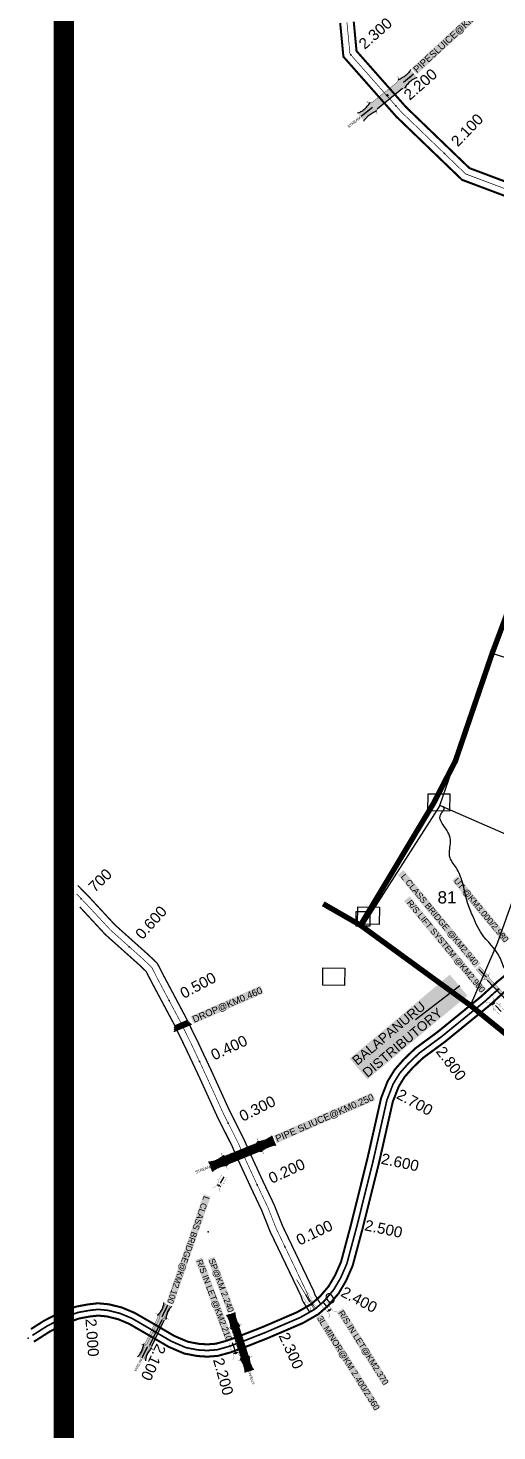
# Model space of a CAD drawing. Header units: inches. Extents: x 191726 to 254104, y 1600078 to 1621862.
# Drawn here: x 191726 to 192415, y 1612340 to 1614403 of the extents above; entities that cross this region are included whole.
import ezdxf
from ezdxf.enums import TextEntityAlignment as Align

# ---------------------------------------------------------------- set-up
doc = ezdxf.new("R2010")
doc.units = ezdxf.units.IN
doc.header["$LTSCALE"] = 15
doc.header["$MEASUREMENT"] = 0
doc.linetypes.add('ACAD_ISO02W100', pattern=[15, 12, -3])
doc.linetypes.add('HIDDEN2', pattern=[0.1875, 0.125, -0.0625])
for name, color, linetype in [('BOUNDRY STONES', 240, 'Continuous'), ('CANAL1', 7, 'Continuous'), ('CS', 134, 'Continuous'), ('CSMark', 72, 'Continuous'), ('PAPER SIZE', 5, 'Continuous'), ('PLOTS', 7, 'Continuous'), ('PLOTS NO', 7, 'Continuous'), ('ROADS', 1, 'Continuous'), ('STREAMS', 4, 'Continuous'), ('STRUCTURE', 5, 'Continuous'), ('text2', 7, 'Continuous'), ('VILLAGE BOUNDARY STONES', 1, 'Continuous'), ('VILLAGE BOUNDAY', 5, 'Continuous')]:
    doc.layers.add(name, color=color, linetype=linetype)
doc.styles.get("Standard").update_dxf_attribs({"font": 'arial.ttf'})
doc.dimstyles.get("Standard").update_dxf_attribs({"dimtxt": 0.18, "dimasz": 0.18, "dimexe": 0.18, "dimexo": 0.0625, "dimgap": 0.09, "dimtad": 0, "dimtih": 1, "dimtoh": 1, "dimdec": 4, "dimzin": 0, "dimdsep": 46, "dimtxsty": 'Standard', "dimcen": 0.09, "dimadec": 0, "dimazin": 0, "dimtfac": 1, "dimtdec": 4, "dimtofl": 0, "dimtmove": 0, "dimatfit": 3, "dimfxl": 1, "dimtolj": 1, "dimtzin": 0, "dimarcsym": 0})

# ---------------------------------------------------------------- blocks, each defined once
blk = doc.blocks.new('DROP')
h = blk.add_hatch()
h.set_pattern_fill('ANSI31', color=1, scale=10, angle=45)
h.set_pattern_definition([(90, (-324.4107, -25.7687), (-1.25, 0), [])])
h.paths.add_polyline_path([(-9.9, -4.3), (-13.8, 4.1), (13.8, 4.1), (10.2, -4.3)])
at = {"layer": 'STRUCTURE', "color": 5, "const_width": 0.49}
blk.add_lwpolyline([(-9.9, -4.3), (-13.8, 4.1), (13.8, 4.1), (10.2, -4.3), (-9.9, -4.3)], dxfattribs=at)
at = {"layer": 'STRUCTURE', "color": 5}
blk.add_circle((0, 0), 1.33, dxfattribs=at)
blk = doc.blocks.new('OT')
at = {"layer": 'STRUCTURE', "color": 190}
for points, const_width in [([(769751.4, 1706595.8), (769729.4, 1706595.8)], 0.5), ([(769775.2, 1706601.8), (769775.2, 1706597.8), (769769.2, 1706593.8), (769761.8, 1706593.8), (769754.4, 1706593.8), (769748.4, 1706597.8), (769748.4, 1706601.8)], 0.5), ([(769761.8, 1706593.8), (769761.8, 1706581)], 2.5), ([(769751.4, 1706579), (769729.4, 1706579)], 0.5), ([(769748.4, 1706573), (769748.4, 1706577), (769754.4, 1706581), (769761.8, 1706581), (769761.8, 1706581), (769761.8, 1706581), (769769.2, 1706581), (769775.2, 1706577), (769775.2, 1706573)], 0.5)]:
    blk.add_lwpolyline(points, dxfattribs=dict(at, const_width=const_width))
at = {"layer": 'STRUCTURE', "color": 0}
blk.add_circle((769761.8, 1706587.4), 1.87, dxfattribs=at)
blk.add_leader([(769732.6, 1706587.4), (769753.8, 1706587.4)], dimstyle='Standard', override={"dimasz": 10, "dimgap": 0.09, "dimtad": 0}, dxfattribs=at)
blk = doc.blocks.new('SP')
at = {"layer": 'STRUCTURE'}
h = blk.add_hatch(dxfattribs=at)
h.set_pattern_fill('DASH', color=256, scale=8, style=0)
edge = h.paths.add_edge_path()
edge.add_spline(control_points=[(769825.7, 1706742.1), (769825.3, 1706741.8), (769823.8, 1706740.8), (769820.9, 1706740.3), (769817, 1706739.7), (769811.4, 1706738.9), (769804, 1706739.7), (769798.4, 1706741), (769795.6, 1706741.6)], knot_values=[0, 0, 0, 0, 1.613557, 5.24513, 8.624976, 13.470124, 22.190216, 30.746377, 30.746377, 30.746377, 30.746377], degree=3, periodic=0)
edge.add_line((769795.6, 1706741.6), (769792.6, 1706739.6))
edge.add_line((769792.6, 1706739.6), (769732.6, 1706739.6))
edge.add_line((769732.6, 1706739.6), (769729.6, 1706741.6))
edge.add_spline(control_points=[(769729.6, 1706741.6), (769726.9, 1706740.9), (769721.3, 1706739.5), (769713.9, 1706738.5), (769708.3, 1706739.1), (769704.4, 1706739.6), (769701.5, 1706740), (769700, 1706741), (769699.5, 1706741.3)], knot_values=[0, 0, 0, 0, 8.556161, 17.276253, 22.121402, 25.501247, 29.13282, 30.746377, 30.746377, 30.746377, 30.746377], degree=3, periodic=0)
edge.add_line((769699.5, 1706741.3), (769699.5, 1706722.1))
edge.add_spline(control_points=[(769699.5, 1706722.1), (769700, 1706722.4), (769701.4, 1706723.4), (769704.3, 1706724), (769708.2, 1706724.5), (769713.8, 1706725.3), (769721.2, 1706724.5), (769726.8, 1706723.3), (769729.6, 1706722.6)], knot_values=[0, 0, 0, 0, 1.613557, 5.24513, 8.624976, 13.470124, 22.190216, 30.746377, 30.746377, 30.746377, 30.746377], degree=3, periodic=0)
edge.add_line((769729.6, 1706722.6), (769732.6, 1706724.6))
edge.add_line((769732.6, 1706724.6), (769792.6, 1706724.6))
edge.add_line((769792.6, 1706724.6), (769795.6, 1706722.6))
edge.add_spline(control_points=[(769795.6, 1706722.6), (769798.4, 1706723.3), (769803.9, 1706724.8), (769811.3, 1706725.8), (769817, 1706725.1), (769820.9, 1706724.7), (769823.8, 1706724.2), (769825.2, 1706723.3), (769825.7, 1706723)], knot_values=[0, 0, 0, 0, 8.556161, 17.276253, 22.121402, 25.501247, 29.13282, 30.746377, 30.746377, 30.746377, 30.746377], degree=3, periodic=0)
edge.add_line((769825.7, 1706723), (769825.7, 1706742.1))
h.paths.add_polyline_path([(769764.2, 1706732.1, -1), (769761.1, 1706732.1, -1)], flags=0)
h.paths.add_polyline_path([(769761.1, 1706732.1, 1), (769764.2, 1706732.1, 1)], flags=16)
at = {"layer": 'STRUCTURE', "const_width": 0.628}
for points in [[(769726.6, 1706747.6), (769726.6, 1706743.6), (769732.6, 1706739.6), (769792.6, 1706739.6), (769798.6, 1706743.6), (769798.6, 1706747.6)], [(769726.6, 1706716.6), (769726.6, 1706720.6), (769732.6, 1706724.6), (769792.6, 1706724.6), (769798.6, 1706720.6), (769798.6, 1706716.6)]]:
    blk.add_lwpolyline(points, dxfattribs=at)
at = {"layer": 'STRUCTURE', "color": 3}
blk.add_lwpolyline([(769732.6, 1706724.6), (769792.6, 1706724.6)], dxfattribs=at)
blk.add_lwpolyline([(769732.6, 1706724.6), (769792.6, 1706724.6)], dxfattribs=at)
at = {"layer": 'STRUCTURE', "color": 0}
blk.add_circle((769762.6, 1706732.1), 1.55, dxfattribs=at)
at = {"layer": 'STRUCTURE'}
for points in [[(769699.5, 1706741.3), (769700.9, 1706740.5), (769704.4, 1706739.6), (769707.8, 1706739.2), (769712.6, 1706738.8), (769721.3, 1706739.7), (769729.6, 1706741.6)], [(769825.7, 1706742.1), (769824.3, 1706741.3), (769820.8, 1706740.3), (769817.5, 1706739.8), (769812.7, 1706739.2), (769804, 1706739.9), (769795.6, 1706741.6)], [(769699.5, 1706722.1), (769700.9, 1706723), (769704.4, 1706724), (769707.7, 1706724.5), (769712.5, 1706725), (769721.2, 1706724.4), (769729.6, 1706722.6)], [(769825.7, 1706723), (769824.3, 1706723.8), (769820.8, 1706724.7), (769817.4, 1706725.1), (769812.6, 1706725.5), (769803.9, 1706724.6), (769795.6, 1706722.6)]]:
    blk.add_spline(points, degree=3, dxfattribs=at)
at = {"layer": 'STRUCTURE', "color": 0}
blk.add_text('STREAM', height=5, dxfattribs=at).set_placement((769684.3, 1706732.1), align=Align.MIDDLE_CENTER)
for points in [[(769727.4, 1706732.1), (769700.8, 1706732.1)], [(769824.4, 1706732.1), (769800.5, 1706732.1)]]:
    blk.add_leader(points, dimstyle='Standard', override={"dimasz": 10, "dimgap": 0.09, "dimtad": 0}, dxfattribs=at)
blk = doc.blocks.new('SLB')
at = {"layer": 'STRUCTURE'}
h = blk.add_hatch(dxfattribs=at)
h.set_pattern_fill('DOTS', color=6, scale=20, angle=320.3722, style=0)
h.set_pattern_definition([(320.372247934, (-159.4327, -72.9564), (1.2786241598, 0.5641323054), [0, -1.25])])
h.paths.add_polyline_path([(769699.5, 1706871.1), (769699.5, 1706861.1), (769729.1, 1706861.1), (769732.1, 1706863.1), (769792.1, 1706863.1), (769795.1, 1706861.1), (769824.7, 1706861.1), (769824.7, 1706871.1), (769795.1, 1706871.1), (769792.1, 1706869.1), (769732.1, 1706869.1), (769729.1, 1706871.1)])
at = {"layer": 'STRUCTURE', "color": 6, "linetype": 'ACAD_ISO02W100', "ltscale": 0.5, "const_width": 0.5}
for points in [[(769699.5, 1706871.1), (769729.1, 1706871.1)], [(769699.5, 1706861.1), (769729.1, 1706861.1)], [(769795.1, 1706871.1), (769824.7, 1706871.1)], [(769795.1, 1706861.1), (769824.7, 1706861.1)]]:
    blk.add_lwpolyline(points, dxfattribs=at)
at = {"layer": 'STRUCTURE', "color": 6, "const_width": 0.628}
for points in [[(769726.1, 1706877.1), (769726.1, 1706873.1), (769732.1, 1706869.1), (769792.1, 1706869.1), (769798.1, 1706873.1), (769798.1, 1706877.1)], [(769726.1, 1706855.1), (769726.1, 1706859.1), (769732.1, 1706863.1), (769792.1, 1706863.1), (769798.1, 1706859.1), (769798.1, 1706855.1)]]:
    blk.add_lwpolyline(points, dxfattribs=at)
at = {"layer": 'STRUCTURE', "color": 6}
blk.add_lwpolyline([(769732.1, 1706863.1), (769792.1, 1706863.1)], dxfattribs=at)
blk.add_lwpolyline([(769732.1, 1706863.1), (769792.1, 1706863.1)], dxfattribs=at)
at = {"layer": 'STRUCTURE', "color": 0}
blk.add_circle((769762.1, 1706866.1), 1.24, dxfattribs=at)
for points in [[(769703.8, 1706866), (769726.7, 1706866)], [(769818.6, 1706865.8), (769795.7, 1706865.8)]]:
    blk.add_leader(points, dimstyle='Standard', override={"dimasz": 10, "dimgap": 0.09, "dimtad": 0}, dxfattribs=at)

msp = doc.modelspace()

# ---------------------------------------------------------------- linework, layer by layer
at = {"layer": 'BOUNDRY STONES'}
msp.add_lwpolyline([(192208.3, 1613104), (192228.2, 1613103.9), (192228.1, 1613082.4), (192208.2, 1613082.4)], close=True, dxfattribs=at)
at = {"layer": 'CANAL1', "color": 200}
for points, const_width in [([(192184.7, 1614410.3), (192189.4, 1614360.8), (192267.1, 1614272.8), (192363.7, 1614179.8), (192483.1, 1614134.9)], 3), ([(192204.6, 1614412.4), (192208.7, 1614369.1), (192281.5, 1614286.6), (192374.6, 1614197), (192490, 1614153.6)], 3), ([(192156, 1612526.9), (192147.7, 1612540.3), (192145.4, 1612546.8), (192100, 1612641.7), (192087.7, 1612672.7), (192071.7, 1612706.3), (192052.4, 1612748.2), (192043.9, 1612767.6), (192021.8, 1612811.7), (191996, 1612868.5), (191975.7, 1612911.8), (191957.4, 1612949.1), (191925.2, 1613009.7), (191915.8, 1613028), (191902.3, 1613040.8), (191853.5, 1613084.5), (191816.5, 1613124.5), (191799, 1613142.4)], 2), ([(192139, 1612516.3), (192129.5, 1612531.6), (192126.9, 1612539.2), (192081.6, 1612633.7), (192069.3, 1612664.7), (192053.6, 1612697.9), (192034.1, 1612740), (192025.8, 1612759.1), (192003.7, 1612803.1), (191977.8, 1612860.1), (191957.6, 1612903.1), (191939.6, 1612940), (191907.4, 1613000.4), (191899.5, 1613015.9), (191888.8, 1613026.1), (191839.5, 1613070.2), (191802, 1613110.7)], 2), ([(191730.2, 1612490.2), (191749, 1612502.2), (191774.8, 1612515.6), (191796.6, 1612523.2), (191813.9, 1612526.4), (191828.7, 1612528.1), (191844.6, 1612526.6), (191864, 1612521.8), (191882.7, 1612513.9), (191915.3, 1612495.1), (191940.6, 1612480.2), (191960.6, 1612471.6), (191976.7, 1612468.5), (191989.2, 1612467.7), (192001.8, 1612468.6), (192018, 1612473.1), (192035.2, 1612479.3), (192071.4, 1612493.5), (192121.8, 1612515.2), (192142.1, 1612526.8), (192154.8, 1612537.9), (192167.8, 1612553.2), (192177.4, 1612569.6), (192186, 1612589.2), (192200.9, 1612645.1), (192224.9, 1612741.7), (192244.8, 1612829.7), (192254.4, 1612854.5), (192264.8, 1612871.5), (192278.2, 1612886.7), (192294.9, 1612902.7), (192328, 1612927.1), (192391.5, 1612978.8), (192416.1, 1613001.2), (192482.3, 1613055.2)], 3), ([(191734.5, 1612471.6), (191758, 1612486.6), (191782, 1612499), (191801.2, 1612505.8), (191816.5, 1612508.6), (191828.9, 1612510), (191841.6, 1612508.8), (191858.3, 1612504.7), (191874.6, 1612497.8), (191906.2, 1612479.5), (191932.5, 1612464.1), (191955.2, 1612454.3), (191974.4, 1612450.6), (191989.4, 1612449.6), (192005, 1612450.8), (192023.5, 1612455.9), (192041.6, 1612462.4), (192078.3, 1612476.9), (192129.8, 1612499), (192152.6, 1612512), (192167.7, 1612525.3), (192182.5, 1612542.8), (192193.4, 1612561.4), (192203, 1612583.3), (192218.3, 1612640.7), (192242.4, 1612737.5), (192262, 1612824.5), (192270.6, 1612846.5), (192279.3, 1612860.8), (192291.2, 1612874.3), (192306.5, 1612888.9), (192339.1, 1612912.9), (192403.2, 1612965.2), (192427.8, 1612987.5)], 3)]:
    msp.add_lwpolyline(points, dxfattribs=dict(at, const_width=const_width))
at = {"layer": 'CANAL1', "color": 1, "linetype": 'HIDDEN2', "ltscale": 4, "const_width": 1}
for points in [[(192194.6, 1614411.4), (192199, 1614365), (192274.3, 1614279.7), (192369.1, 1614188.4), (192486.5, 1614144.3)], [(192147.5, 1612521.6), (192138.6, 1612536), (192136.1, 1612543), (192090.8, 1612637.7), (192078.5, 1612668.7), (192062.7, 1612702.1), (192043.3, 1612744.1), (192034.9, 1612763.4), (192012.8, 1612807.4), (191986.9, 1612864.3), (191966.7, 1612907.5), (191948.5, 1612944.5), (191916.3, 1613005.1), (191907.7, 1613022), (191895.6, 1613033.5), (191846.5, 1613077.4), (191809.2, 1613117.6), (191797.2, 1613129.9)], [(192146.7, 1612519), (192120.6, 1612562.9)]]:
    msp.add_lwpolyline(points, dxfattribs=at)
at = {"layer": 'CANAL1', "color": 3, "linetype": 'HIDDEN2', "ltscale": 8, "true_color": 0x00ff00, "const_width": 2.5}
msp.add_lwpolyline([(191732.3, 1612480.9), (191753.5, 1612494.4), (191778.4, 1612507.3), (191798.9, 1612514.5), (191815.2, 1612517.5), (191828.8, 1612519.1), (191843.1, 1612517.7), (191861.2, 1612513.2), (191878.7, 1612505.9), (191910.7, 1612487.3), (191936.5, 1612472.2), (191957.9, 1612462.9), (191975.5, 1612459.5), (191989.3, 1612458.7), (192003.4, 1612459.7), (192020.7, 1612464.5), (192038.4, 1612470.9), (192074.8, 1612485.2), (192125.8, 1612507.1), (192146.7, 1612519), (192147.4, 1612519.4), (192161.3, 1612531.6), (192175.1, 1612548), (192185.4, 1612565.5), (192194.5, 1612586.3), (192209.6, 1612642.9), (192233.6, 1612739.6), (192253.4, 1612827.1), (192262.5, 1612850.5), (192272, 1612866.1), (192284.7, 1612880.5), (192300.7, 1612895.8), (192333.5, 1612920), (192397.3, 1612972), (192416.5, 1612989.4)], dxfattribs=at)
at = {"layer": 'CS'}
for p in [(192200.4, 1614363.4), (192266.6, 1614288.4), (192338, 1614218.4), (191767.6, 1613482.2), (191804, 1613122.9), (191874.6, 1613052.2), (191933.3, 1612973.1), (191977.9, 1612883.6), (192020, 1612792.9), (192062.5, 1612702.4), (192103.5, 1612611.2)]:
    msp.add_point(p, dxfattribs=at)
at = {"layer": 'PLOTS'}
for points in [[(192508.5, 1613749.9), (192487.6, 1613682.4), (192461.5, 1613607.3), (192408.1, 1613483.8)], [(192376, 1612966.1), (192415.9, 1613057.5), (192466.7, 1613200.4), (192499.9, 1613312.3), (192536.5, 1613435.9), (192580.3, 1613567.7), (192591, 1613564), (192638.4, 1613688.9)], [(192408.1, 1613483.8), (192538.2, 1613441.1), (192763.3, 1613373.8), (192837, 1613350.7), (192839.5, 1613358.5), (192954.3, 1613331), (192961.2, 1613359.7), (193051, 1613338.2), (193048.8, 1613328.9), (193090.8, 1613319.7)], [(192466.7, 1613200.4), (192331.3, 1613259.8), (192353.9, 1613325.1)]]:
    msp.add_lwpolyline(points, dxfattribs=at)
at = {"layer": 'ROADS'}
msp.add_lwpolyline([(192331.3, 1613259.8), (192217.1, 1613081.5)], dxfattribs=at)
at = {"layer": 'STREAMS'}
msp.add_spline([(192504.3, 1612865.3), (192505.3, 1612907.2), (192506.6, 1612930.3), (192490, 1612951.1), (192471.3, 1612967.9), (192456.3, 1612991.5), (192428.1, 1613017.1), (192419, 1613037.4), (192392.8, 1613071.2), (192379, 1613098.8), (192371.1, 1613119.5), (192364.5, 1613146.6), (192355, 1613168.6), (192345.5, 1613185.4), (192346.8, 1613206.5), (192337.7, 1613229.2), (192332.2, 1613246.4), (192337.1, 1613257.3), (192335.9, 1613258.3)], degree=3, dxfattribs=at)
at = {"layer": 'STRUCTURE', "color": 2}
for p in [(191950, 1612935, 100), (192038, 1612745, 100), (191990.6, 1612633.2)]:
    msp.add_point(p, dxfattribs=at)
at = {"layer": 'text2', "color": 5, "const_width": 30}
msp.add_lwpolyline([(191778.6, 1618532.6), (204585.7, 1618532.6), (204585.7, 1604363.8), (191778.6, 1604363.8)], close=True, dxfattribs=at)
at = {"layer": 'text2', "color": 2}
for p in [(192402.2, 1612976.4), (192324.4, 1612913.3), (192258.4, 1612840.1), (192234.4, 1612742.9), (192210.2, 1612645.6), (192177.2, 1612551.6), (191816.3, 1612517.6), (192097, 1612494.7), (191725.9, 1612476.8), (191909.6, 1612487.9), (192003.2, 1612459.7)]:
    msp.add_point(p, dxfattribs=at)
at = {"layer": 'text2', "color": 2, "linetype": 'Continuous'}
for p in [(192410, 1612969, 86), (192154, 1612537, 85), (192143, 1612526, 84), (191912.1, 1612486.5, 1), (192037.4, 1612470.5, 1), (192031, 1612455, 82)]:
    msp.add_point(p, dxfattribs=at)
at = {"layer": 'VILLAGE BOUNDARY STONES'}
for points in [[(192313.8, 1613277.3), (192345.8, 1613276.9), (192345.4, 1613251.4), (192313.5, 1613251.9)], [(192313.8, 1613277.3), (192345.8, 1613276.9), (192345.4, 1613251.4), (192313.5, 1613251.9)], [(192210.6, 1613110.8), (192242.5, 1613110.4), (192242.2, 1613084.9), (192210.3, 1613085.3)], [(192210.6, 1613110.8), (192242.5, 1613110.4), (192242.2, 1613084.9), (192210.3, 1613085.3)], [(192159.4, 1613021.1), (192191.4, 1613020.7), (192191, 1612995.2), (192159.1, 1612995.6)], [(192159.4, 1613021.1), (192191.4, 1613020.7), (192191, 1612995.2), (192159.1, 1612995.6)]]:
    msp.add_lwpolyline(points, close=True, dxfattribs=at)
at = {"layer": 'VILLAGE BOUNDAY', "color": 5, "linetype": 'ACAD_ISO02W100', "ltscale": 0.2, "const_width": 8}
msp.add_lwpolyline([(192455.7, 1613610.9), (192408.1, 1613483.8), (192353.9, 1613325.1), (192321.7, 1613262.8), (192214.5, 1613083.9), (192159.7, 1613115.4), (192214.5, 1613083.9), (192376, 1612966.1), (192509.3, 1612858)], dxfattribs=at)

# ---------------------------------------------------------------- block references
at = {"rotation": 202.3831150272601}
msp.add_blockref('DROP', (191952.2, 1612936.3), dxfattribs=at)
at = {"layer": 'STRUCTURE', "color": 0}
for name, p, xscale, yscale, zscale, rotation in [('SP', (570681.2, 165065.2, 100), 0.8000000000008118, 0.8000000000008118, 0.8000000000008118, 38.91049385163797), ('SLB', (-1046702.7, 1185804.5, 2), 0.7, 0.7, 0.7, 313.2959881826777), ('OT', (1186361.5, 1946465.8, 86), 0.5599999999999999, 0.5599999999999999, 0.5599999999999999, 132.8258609186911), ('SP', (130628.4, 116175.9, -100), 0.7999999999999997, 0.7999999999999997, 0.7999999999999997, 21.92627481028783), ('OT', (-360215.9, 2368541.1), 0.4999999999999998, 0.4999999999999998, 0.4999999999999998, 240.4300433709902), ('SP', (1030241.9, 605072.5, 1), 0.7000000000000001, 0.7000000000000001, 0.7000000000000001, 64.04199253704856), ('OT', (-849503.2, 1493636.7), 0.5599999999999999, 0.5599999999999999, 0.5599999999999999, 300.7892886001434), ('OT', (-829031.8, 1375221.9, 85), 0.5599999999999999, 0.5599999999999999, 0.5599999999999999, 307.3595564924466), ('SLB', (1031610.2, 606101.6, 1), 0.7000000000000001, 0.7000000000000001, 0.7000000000000001, 64.11504380644652), ('SP', (1494129.4, 1463351.4, 1), 0.7, 0.7, 0.7, 107.7429066868953), ('OT', (-849233.2, 1734637.9, 82), 0.5599999999999999, 0.5599999999999999, 0.5599999999999999, 287.5853725232112)]:
    msp.add_blockref(name, p, dxfattribs=dict(at, xscale=xscale, yscale=yscale, zscale=zscale, rotation=rotation))

# ---------------------------------------------------------------- texts
at = {"layer": 'CSMark', "color": 1}
for s, rotation, p in [('2.300', 41.4593, (192215.4, 1614376.6)), ('2.200', 41.4593, (192281.6, 1614301.7)), ('2.100', 46.0724, (192351.8, 1614232.8)), ('700', 44.2574, (191818.4, 1613136.9)), ('0.600', 48.1538, (191888, 1613067.1)), ('0.500', 28.043, (191951, 1612982.5)), ('0.400', 25.1363, (191996, 1612892.1)), ('2.800', 307.085, (192330.9, 1612903)), ('2.700', 331.0589, (192269.9, 1612837.2)), ('0.300', 26.6473, (192037.9, 1612801.9)), ('0.200', 24.7867, (192080.7, 1612710.8)), ('2.600', 348.1127, (192245.3, 1612741.2)), ('0.100', 25.5702, (192121.5, 1612619.9)), ('2.500', 348.1127, (192221.1, 1612643.4)), ('2.400', 332.2637, (192187.8, 1612546.5)), ('0', 31.7369, (192164.5, 1612532.1)), ('2.000', 274.157, (191818.2, 1612505.6)), ('2.100', 244.9055, (191922.1, 1612466.5)), ('2.300', 294.3743, (192101.1, 1612483.9)), ('2.200', 285.8254, (192005.3, 1612447.3))]:
    msp.add_text(s, height=16, rotation=rotation, dxfattribs=at).set_placement(p, align=Align.MIDDLE_LEFT)
at = {"layer": 'PLOTS NO'}
msp.add_text('81', height=18, dxfattribs=at).set_placement((192341.7, 1613124.9), align=Align.MIDDLE_CENTER)
at = {"layer": 'STRUCTURE', "color": 5, "attachment_point": 1, "bg_fill": 1, "box_fill_scale": 1.1, "bg_fill_color": 7, "bg_fill_true_color": 16777215, "bg_fill_transparency": 0}
for s, insert, char_height, width, rotation in [('PIPESLUICE@KM2.220', (192290.9, 1614343.7, 100), 10, 151.826, 42.7447), ('\\pi3.78136;L CLASS BRIDGE @KM2.940', (192277.7, 1613163.5), 9, 176.033, 309.5787), ('\\pi0.56376;UT @KM3.000/2.980', (192357.4, 1613155), 9, 117.833, 309.5787), ('\\pi0.045; R/S LIFT SYSTEM @KM2.900', (192286.7, 1613125), 9, 175.05, 309.5787), ('{\\C1;BALAPANURU DISTRIBUTORY}', (192200.8, 1612887.8), 14, 189.058, 39.9847), ('DROP@KM0.460', (191966.2, 1612949.5, 100), 10, 109.889, 23.6037), ('PIPE SLIUCE@KM0.250', (192088.1, 1612774, 100), 10, 155.707, 23.6037), ('\\pi0.50544;L CLASS BRIDGE@KM2.100', (191993, 1612684.1), 9, 165.988, 250.9957), ('\\pi0.5392;R/S IN LET@KM2.210', (191981.3, 1612594.2), 9, 126.151, 290.583), ('\\pi0.3274;SP@KM 2.240', (191999.4, 1612595.4), 9, 82.84, 290.583), ('\\pi0.30898;3L MINOR@KM 2.400/2.360', (192157.7, 1612511.1), 9, 160.408, 302.1069), ('\\pi0.5392;R/S IN LET@KM2.370', (192188.8, 1612519.4), 9, 126.151, 302.1069)]:
    msp.add_mtext(s, dxfattribs=dict(at, insert=insert, char_height=char_height, width=width, rotation=rotation))

# ---------------------------------------------------------------- leaders
at = {"layer": 'PAPER SIZE', "color": 1}
msp.add_leader([(192360.7, 1612994.8), (192295.4, 1612944.6)], dimstyle='Standard', override={"dimasz": 40, "dimgap": 0.09, "dimtad": 0, "dimtfill": 2, "dimtfillclr": 5}, dxfattribs=at)

doc.saveas('drawing.dxf')
